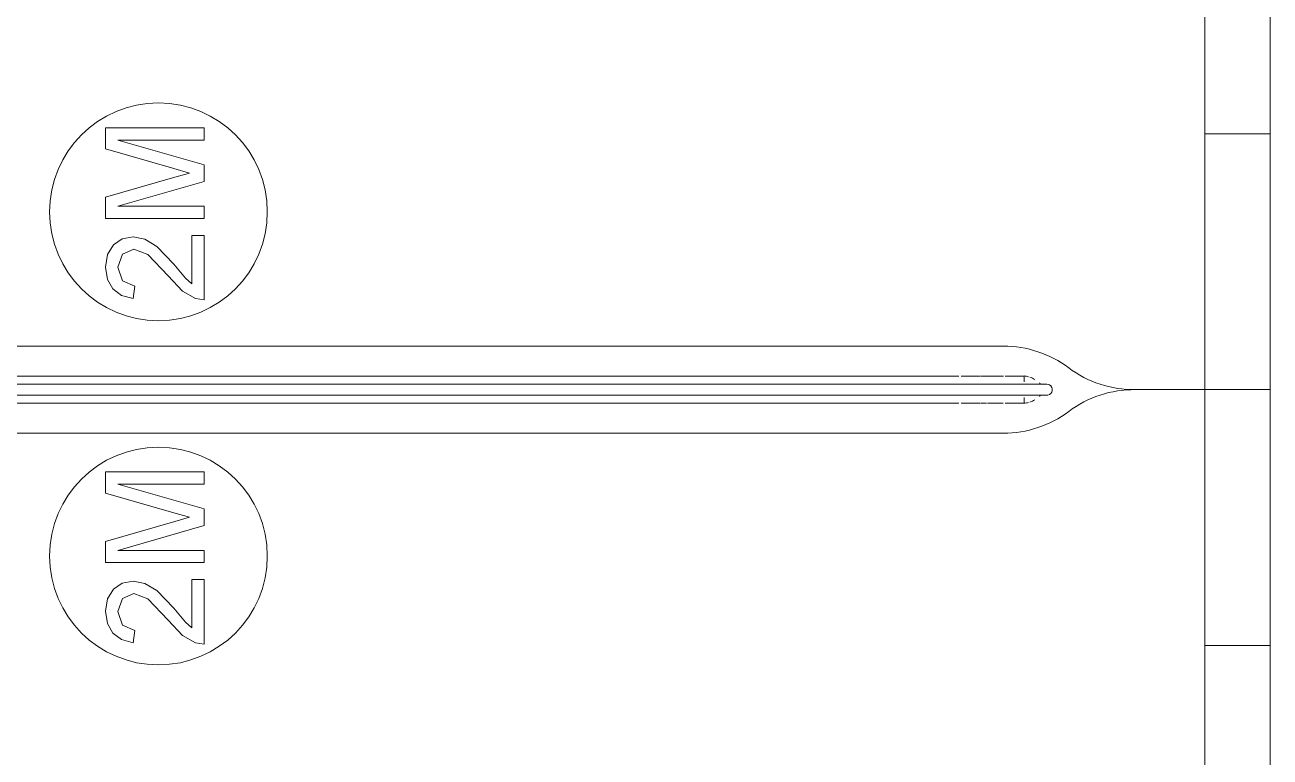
# Model space of a CAD drawing. Header units: millimetres. Extents: x 79795 to 317870, y -36033 to 97293.
# Drawn here: x 163346 to 164490, y 16812 to 17484 of the extents above; entities that cross this region are included whole.
import ezdxf

# ---------------------------------------------------------------- set-up
doc = ezdxf.new("R2010")
doc.units = ezdxf.units.MM
doc.header["$MEASUREMENT"] = 0
doc.layers.add('I-FURN', color=8, linetype='CONTINUOUS', lineweight=9)

msp = doc.modelspace()

# ---------------------------------------------------------------- linework, layer by layer
at = {"layer": 'I-FURN'}
for p, q in [((164489.8, 17149.4), (164489.8, 17949.4)), ((164489.8, 17949.4), (164489.8, 17149.4)), ((164429.8, 17909.4), (164429.8, 16389.4)), ((164489.8, 16389.4), (164489.8, 17909.4)), ((164429.8, 17384.4), (164429.8, 17514.8)), ((164489.8, 17514.8), (164489.8, 17384.4)), ((163510.5, 17390), (163420.1, 17390)), ((163420.1, 17390), (163420.1, 17370.6)), ((163510.5, 17378.7), (163510.5, 17390)), ((163510.5, 17356), (163431.4, 17378.7)), ((163431.4, 17378.7), (163510.5, 17378.7)), ((164429.8, 16914.4), (164429.8, 17384.4)), ((164489.8, 17384.4), (164429.8, 17384.4)), ((164489.8, 17384.4), (164429.8, 17384.4)), ((164489.8, 17384.4), (164489.8, 16914.4)), ((163420.1, 17370.6), (163482.7, 17352.4)), ((163510.5, 17340.7), (163510.5, 17356)), ((163483.8, 17344.6), (163420.1, 17326.1)), ((163482.7, 17352.4), (163497.1, 17348.3)), ((163497.1, 17348.3), (163483.8, 17344.6)), ((163431.4, 17318), (163510.5, 17340.7)), ((163420.1, 17326.1), (163420.1, 17306.7)), ((163510.5, 17318), (163431.4, 17318)), ((163510.5, 17306.7), (163510.5, 17318)), ((163420.1, 17306.7), (163510.5, 17306.7)), ((163435.4, 17287.9), (163427.3, 17282.3)), ((163445.3, 17289.7), (163435.4, 17287.9)), ((163456, 17287.7), (163445.3, 17289.7)), ((163467.1, 17281), (163456, 17287.7)), ((163499.2, 17291.1), (163499.2, 17246.7)), ((163510.5, 17291.1), (163499.2, 17291.1)), ((163510.5, 17231.8), (163510.5, 17291.1)), ((163421.9, 17273.5), (163420.1, 17262)), ((163427.3, 17282.3), (163421.9, 17273.5)), ((163431.4, 17261.8), (163435.6, 17273.8)), ((163435.6, 17273.8), (163446, 17278.4)), ((163446, 17278.4), (163458.8, 17273.5)), ((163458.8, 17273.5), (163477.6, 17254)), ((163482.6, 17264.8), (163467.1, 17281)), ((163420.1, 17262), (163421.7, 17250.7)), ((163435.5, 17249.3), (163431.4, 17261.8)), ((163493.4, 17251.8), (163482.6, 17264.8)), ((163421.7, 17250.7), (163426.6, 17241.9)), ((163477.6, 17254), (163490.7, 17239.9)), ((163499.2, 17246.7), (163493.4, 17251.8)), ((163426.6, 17241.9), (163434.6, 17236)), ((163446.9, 17244.5), (163435.5, 17249.3)), ((163445.5, 17233.2), (163446.9, 17244.5)), ((163490.7, 17239.9), (163502.7, 17233)), ((163434.6, 17236), (163445.5, 17233.2)), ((163502.7, 17233), (163510.5, 17231.8)), ((163134.8, 17189.4), (164244.8, 17189.4)), ((164244.8, 17189.4), (163134.8, 17189.4)), ((163165.7, 17161.9), (164203.9, 17161.9)), ((164206, 17161.9), (164223.7, 17161.9)), ((164224.4, 17161.9), (164229.3, 17161.9)), ((164229.2, 17161.9), (164245, 17161.9)), ((164246.3, 17161.9), (164263.9, 17161.9)), ((164258.3, 17161.9), (164259.4, 17161.9)), ((164263.9, 17156.7), (164263.9, 17161.9)), ((164203.9, 17154.4), (163165.7, 17154.4)), ((164204.8, 17154.4), (164203.9, 17154.4)), ((164208, 17154.4), (164204.8, 17154.4)), ((164211.3, 17154.4), (164208, 17154.4)), ((164214.5, 17154.4), (164211.3, 17154.4)), ((164217.7, 17154.4), (164214.5, 17154.4)), ((164220.9, 17154.4), (164217.7, 17154.4)), ((164224, 17154.4), (164220.9, 17154.4)), ((164227.1, 17154.4), (164224, 17154.4)), ((164230.2, 17154.4), (164227.1, 17154.4)), ((164233.2, 17154.4), (164230.2, 17154.4)), ((164236.2, 17154.4), (164233.2, 17154.4)), ((164239.2, 17154.4), (164236.2, 17154.4)), ((164242.1, 17154.4), (164239.2, 17154.4)), ((164244.9, 17154.4), (164242.1, 17154.4)), ((164247.6, 17154.4), (164244.9, 17154.4)), ((164250.3, 17154.4), (164247.6, 17154.4)), ((164252.9, 17154.4), (164250.3, 17154.4)), ((164255.5, 17154.4), (164252.9, 17154.4)), ((164257.9, 17154.4), (164255.5, 17154.4)), ((164260.3, 17154.4), (164257.9, 17154.4)), ((164262.6, 17154.4), (164260.3, 17154.4)), ((164264.8, 17154.4), (164262.6, 17154.4)), ((164266.8, 17154.4), (164264.8, 17154.4)), ((164268.8, 17154.4), (164266.8, 17154.4)), ((164270.7, 17154.4), (164268.8, 17154.4)), ((164272.5, 17154.4), (164270.7, 17154.4)), ((164274.1, 17154.4), (164272.5, 17154.4)), ((164275.7, 17154.4), (164274.1, 17154.4)), ((164277.1, 17154.4), (164275.7, 17154.4)), ((164278.4, 17154.4), (164277.1, 17154.4)), ((164279.6, 17154.4), (164278.4, 17154.4)), ((164280.7, 17154.4), (164279.6, 17154.4)), ((164281.7, 17154.4), (164280.7, 17154.4)), ((164282.5, 17154.4), (164281.7, 17154.4)), ((164283.2, 17154.4), (164282.5, 17154.4)), ((164283.8, 17154.4), (164283.2, 17154.4)), ((164284.3, 17154.4), (164283.8, 17154.4)), ((164284.6, 17154.4), (164284.3, 17154.4)), ((164284.8, 17154.4), (164284.6, 17154.4)), ((164284.8, 17154.4), (164284.8, 17154.4)), ((164489.8, 17149.4), (164365.9, 17149.4)), ((164365.9, 17149.4), (164489.8, 17149.4)), ((164365.9, 17149.4), (164489.8, 17149.4)), ((164489.8, 17149.4), (164365.9, 17149.4)), ((164489.8, 16349.4), (164489.8, 17149.4)), ((164489.8, 17149.4), (164489.8, 16349.4)), ((163165.7, 17144.4), (164203.9, 17144.4)), ((164203.9, 17136.9), (163165.7, 17136.9)), ((164203.9, 17144.4), (164207.2, 17144.4)), ((164223.7, 17136.9), (164206, 17136.9)), ((164207.2, 17144.4), (164210.4, 17144.4)), ((164210.4, 17144.4), (164213.6, 17144.4)), ((164213.6, 17144.4), (164216.8, 17144.4)), ((164216.8, 17144.4), (164220, 17144.4)), ((164220, 17144.4), (164223.2, 17144.4)), ((164223.2, 17144.4), (164226.3, 17144.4)), ((164229.3, 17136.9), (164224.4, 17136.9)), ((164226.3, 17144.4), (164229.4, 17144.4)), ((164229.4, 17144.4), (164232.4, 17144.4)), ((164244.5, 17136.9), (164230.2, 17136.9)), ((164232.4, 17144.4), (164235.4, 17144.4)), ((164235.4, 17144.4), (164238.4, 17144.4)), ((164238.4, 17144.4), (164241.3, 17144.4)), ((164241.3, 17144.4), (164244.1, 17144.4)), ((164244.1, 17144.4), (164246.9, 17144.4)), ((164263.9, 17136.9), (164246.3, 17136.9)), ((164246.9, 17144.4), (164249.6, 17144.4)), ((164249.6, 17144.4), (164252.2, 17144.4)), ((164252.2, 17144.4), (164254.8, 17144.4)), ((164254.8, 17144.4), (164257.3, 17144.4)), ((164257.3, 17144.4), (164259.7, 17144.4)), ((164259.4, 17136.9), (164258.3, 17136.9)), ((164259.7, 17144.4), (164262, 17144.4)), ((164262, 17144.4), (164264.2, 17144.4)), ((164263.9, 17136.9), (164263.9, 17142.1)), ((164264.2, 17144.4), (164266.3, 17144.4)), ((164266.3, 17144.4), (164268.3, 17144.4)), ((164268.3, 17144.4), (164270.2, 17144.4)), ((164270.2, 17144.4), (164272, 17144.4)), ((164272, 17144.4), (164273.7, 17144.4)), ((164273.7, 17144.4), (164275.3, 17144.4)), ((164275.3, 17144.4), (164276.7, 17144.4)), ((164276.7, 17144.4), (164278.1, 17144.4)), ((164278.1, 17144.4), (164279.3, 17144.4)), ((164279.3, 17144.4), (164280.4, 17144.4)), ((164280.4, 17144.4), (164281.4, 17144.4)), ((164281.4, 17144.4), (164282.3, 17144.4)), ((164282.3, 17144.4), (164283, 17144.4)), ((164283, 17144.4), (164283.7, 17144.4)), ((164283.7, 17144.4), (164284.1, 17144.4)), ((164284.1, 17144.4), (164284.5, 17144.4)), ((164284.5, 17144.4), (164284.7, 17144.4)), ((164284.7, 17144.4), (164284.8, 17144.4)), ((164284.8, 17144.4), (164284.8, 17144.4)), ((164244.8, 17109.4), (163323.3, 17109.4)), ((163323.3, 17109.4), (164244.8, 17109.4)), ((163510.5, 17073.8), (163420.1, 17073.8)), ((163420.1, 17073.8), (163420.1, 17054.4)), ((163510.5, 17062.5), (163510.5, 17073.8)), ((163510.5, 17039.8), (163431.4, 17062.5)), ((163431.4, 17062.5), (163510.5, 17062.5)), ((163420.1, 17054.4), (163482.7, 17036.2)), ((163482.7, 17036.2), (163497.1, 17032.2)), ((163510.5, 17024.5), (163510.5, 17039.8)), ((163483.8, 17028.4), (163420.1, 17009.9)), ((163431.4, 17001.8), (163510.5, 17024.5)), ((163497.1, 17032.2), (163483.8, 17028.4)), ((163420.1, 17009.9), (163420.1, 16990.5)), ((163510.5, 17001.8), (163431.4, 17001.8)), ((163510.5, 16990.5), (163510.5, 17001.8)), ((163420.1, 16990.5), (163510.5, 16990.5)), ((163427.3, 16966.1), (163421.9, 16957.3)), ((163435.4, 16971.7), (163427.3, 16966.1)), ((163445.3, 16973.5), (163435.4, 16971.7)), ((163456, 16971.5), (163445.3, 16973.5)), ((163467.1, 16964.8), (163456, 16971.5)), ((163482.6, 16948.7), (163467.1, 16964.8)), ((163499.2, 16974.9), (163499.2, 16930.6)), ((163510.5, 16974.9), (163499.2, 16974.9)), ((163510.5, 16915.6), (163510.5, 16974.9)), ((163421.9, 16957.3), (163420.1, 16945.9)), ((163431.4, 16945.6), (163435.6, 16957.6)), ((163435.6, 16957.6), (163446, 16962.2)), ((163446, 16962.2), (163458.8, 16957.4)), ((163458.8, 16957.4), (163477.6, 16937.8)), ((163420.1, 16945.9), (163421.7, 16934.5)), ((163435.5, 16933.1), (163431.4, 16945.6)), ((163493.4, 16935.7), (163482.6, 16948.7)), ((163421.7, 16934.5), (163426.6, 16925.7)), ((163446.9, 16928.3), (163435.5, 16933.1)), ((163477.6, 16937.8), (163490.7, 16923.7)), ((163499.2, 16930.6), (163493.4, 16935.7)), ((163426.6, 16925.7), (163434.6, 16919.8)), ((163434.6, 16919.8), (163445.5, 16917)), ((163445.5, 16917), (163446.9, 16928.3)), ((163490.7, 16923.7), (163502.7, 16916.8)), ((163502.7, 16916.8), (163510.5, 16915.6)), ((164429.8, 16784.4), (164429.8, 16914.4)), ((164489.8, 16914.4), (164429.8, 16914.4)), ((164489.8, 16914.4), (164429.8, 16914.4)), ((164489.8, 16914.4), (164489.8, 16784.4))]:
    msp.add_line(p, q, dxfattribs=at)
for centre, radius, start, end in [((163468.6, 17312.7), 100, 90, 270), ((163468.6, 17312.7), 100, 270, 90), ((164244.8, 17089.4), 100, 53.1301, 90), ((164244.8, 17089.4), 100, 53.1301, 90), ((164261.6, 17138.5), 23.6, 74.3707, 84.3336), ((164261.6, 17138.5), 23.6, 59.1436, 71.7386), ((164364.8, 17249.4), 100, 233.1301, 270.6256), ((164364.8, 17249.4), 100, 233.1301, 270.6256), ((164272, 17149.4), 8.51, 35.5405, 46.5486), ((164284.8, 17149.4), 5, 263.0848, 111.8252), ((164364.8, 17049.4), 100, 89.3744, 126.8699), ((164364.8, 17049.4), 100, 89.3744, 126.8699), ((164261.6, 17160.4), 23.6, 275.6664, 285.6293), ((164261.6, 17160.4), 23.6, 288.2614, 300.8564), ((164272, 17149.4), 8.51, 313.4514, 324.4595), ((164244.8, 17209.4), 100, 270, 306.8699), ((164244.8, 17209.4), 100, 270, 306.8699), ((163468.6, 16996.6), 100, 90, 270), ((163468.6, 16996.6), 100, 270, 90)]:
    msp.add_arc(centre, radius, start, end, dxfattribs=at)

doc.saveas('drawing.dxf')
